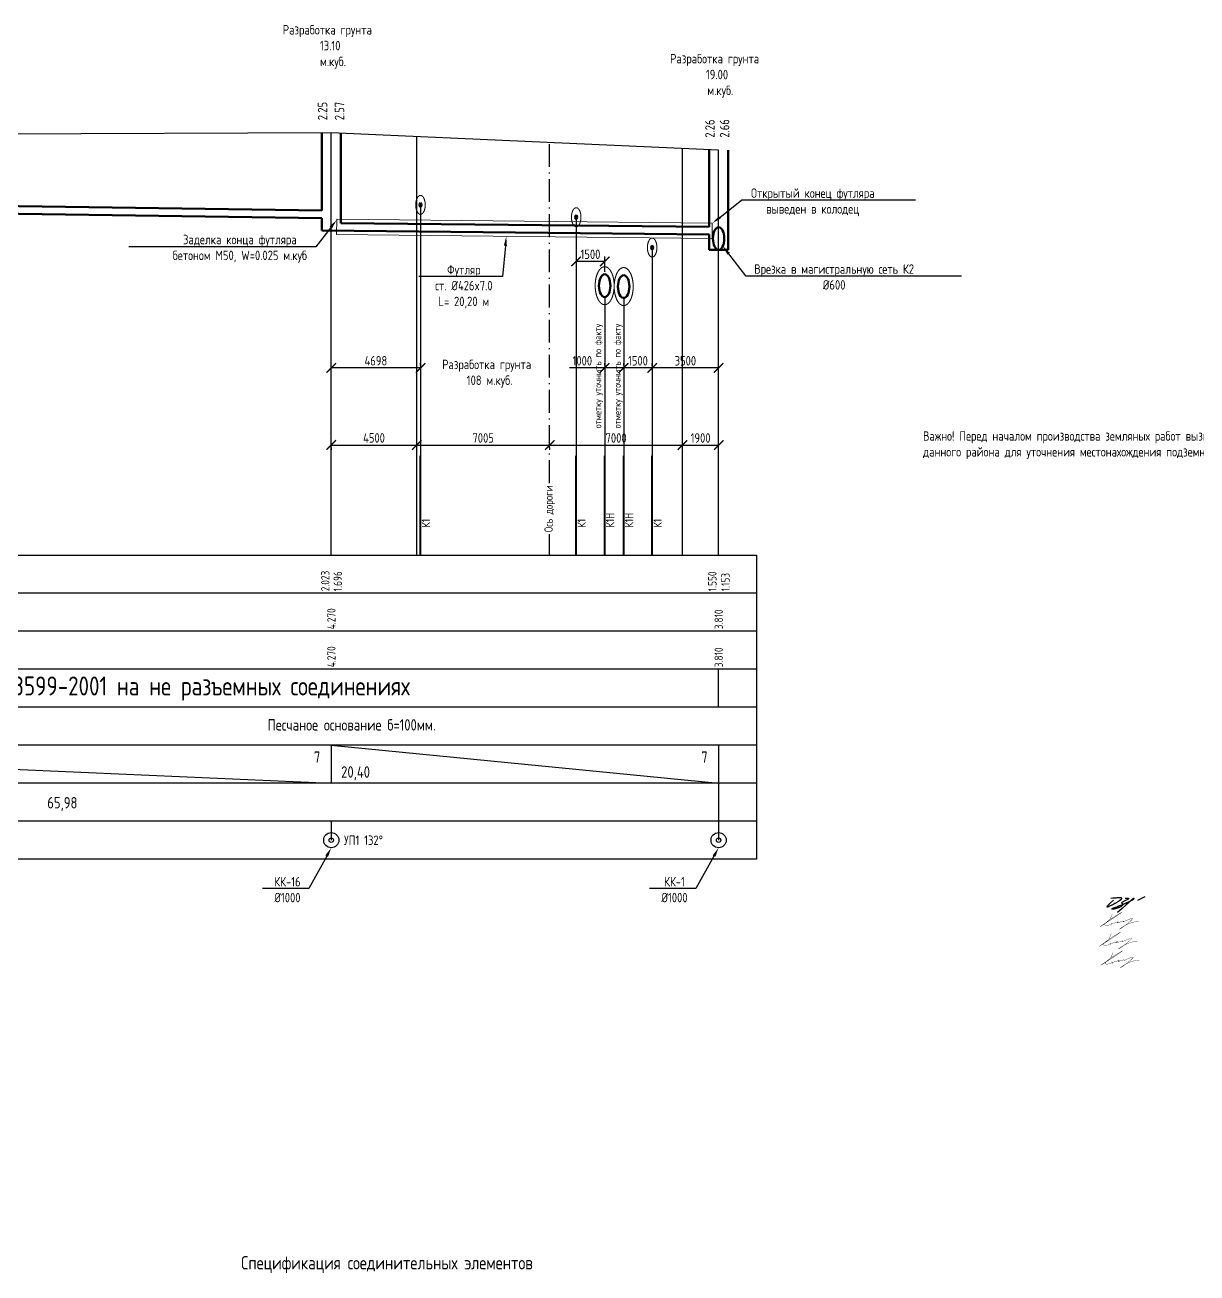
# Model space of a CAD drawing. Header units: millimetres. Extents: x 20530103 to 31271019, y 32092698 to 33532929.
# Drawn here: x 26104975 to 26135842, y 33076031 to 33108891 of the extents above; entities that cross this region are included whole.
import ezdxf
from ezdxf import colors
from ezdxf.entities.mleader import LeaderData, LeaderLine
from ezdxf.math import Vec2, Vec3

# ---------------------------------------------------------------- set-up
doc = ezdxf.new("R2010")
doc.units = ezdxf.units.MM
doc.linetypes.add('ACAD_ISO10W100', pattern=[18.5, 12, -3, 0.5, -3])
doc.linetypes.add('Штриховая', pattern=[2822.222232818605, 1411.1111164093, -1411.111116409305])
for name, color, linetype in [('Выноски', 7, 'Continuous'), ('Разработка грунта', 8, 'Continuous'), ('Рамка и штамп', 7, 'Continuous')]:
    doc.layers.add(name, color=color, linetype=linetype)
for name, color, linetype, lineweight in [('К1', 30, 'Continuous', 40), ('подпись', 7, 'Continuous', 25), ('проф-всп', 250, 'Continuous', 18), ('Труба профиль', 7, 'Continuous', 50)]:
    doc.layers.add(name, color=color, linetype=linetype, lineweight=lineweight)
doc.styles.add('GOST 2.304', font='GOST.TTF')
doc.styles.get("Standard").update_dxf_attribs({"font": 'arial.ttf'})
doc.dimstyles.new('ISO-25', dxfattribs={"dimtxt": 2.5, "dimasz": 2.5, "dimexe": 1.25, "dimexo": 0.625, "dimtad": 1, "dimtxsty": 'Standard', "dimcen": 2.5, "dimadec": 0, "dimazin": 0, "dimtfac": 1, "dimtmove": 0, "dimatfit": 3, "dimfxl": 1, "dimarcsym": 0})

# ---------------------------------------------------------------- blocks, each defined once
blk = doc.blocks.new('Косов')
at = {"layer": 'подпись', "color": 5, "lineweight": 30, "const_width": 0.07513148009015776}
blk.add_lwpolyline([(0, 0), (-0.07328898886044044, -0.1937150149605031), (-0.1397563794203052, -0.3641328199355485), (-0.2004995418305953, -0.5143439100787646), (-0.2566158462445856, -0.6474387805438937), (-0.3092026628130498, -0.7665079264847918), (-0.3593573616903996, -0.8746418430550875), (-0.4081773130269539, -0.9749310254086367), (-0.4567598869757603, -1.070465968698954), (-0.506434094245833, -1.16395799083557), (-0.5594555077707355, -1.256601700749684), (-0.6183113410436363, -1.349212530128284), (-0.6854888075556573, -1.442605910658244), (-0.7634751207976933, -1.537597274026666), (-0.8547574942615483, -1.63500205192031), (-0.961823141439254, -1.735635676026163), (-1.087159275821705, -1.840313578031214), (-1.232196190668674, -1.949572188416596), (-1.394136498312946, -2.06283193284105), (-1.569125890850955, -2.179234235757235), (-1.753310060384592, -2.297920521618266), (-1.942834699013019, -2.418032214876803), (-2.133845498833807, -2.538710739985959), (-2.322488151948392, -2.659097521398508), (-2.504908350455707, -2.778333983567336), (-2.674847880744665, -2.893545159917949), (-2.816432906361342, -2.993790519765867), (-2.91138568514566, -3.066113141399114), (-2.941428474932991, -3.097556103105944), (-2.888283533561207, -3.075162483174381), (-2.733673118867273, -2.98597535989245), (-2.459319488689516, -2.817037811548403), (-2.046944900863537, -2.555392916430264), (-1.490260853404379, -2.19603471256903), (-0.8309358050285027, -1.765761076967124), (-0.1226274546318109, -1.29932084636971), (0.5810064988913837, -0.8314628575220695), (1.226308356647905, -0.3969359471695952), (1.75962041974276, -0.03048895205745339), (2.127284989280724, 0.2331292910689626), (2.275644366369534, 0.3591699454646005), (2.169348876885579, 0.3239603392578374), (1.846280945803073, 0.14813246007202), (1.362631022866253, -0.1366055395955073), (0.7745895578216277, -0.4985455072475133), (0.1383470004134324, -0.9059792903869948), (-0.4899061996122782, -1.327198736516607), (-1.053979592510814, -1.730495693139119), (-1.497682728534755, -2.084162007757413), (-1.778595489148529, -2.363301329384626), (-1.909379080644158, -2.570264513074903), (-1.916465040521189, -2.714214215392758), (-1.826284906282808, -2.804313092902703), (-1.665270215426744, -2.849723802169251), (-1.459852505455046, -2.859608999757029), (-1.236463313868398, -2.843131342230322), (-1.021534178167485, -2.80945348615387), (-0.8365743664082856, -2.76655938966951), (-0.683404068875916, -2.71771821722939), (-0.5589212064107869, -2.665020434862754), (-0.4600236998535365, -2.610556508599416), (-0.3836094700441208, -2.556416904468506), (-0.3265764378231779, -2.504692088499723), (-0.2858225240324828, -2.457472526722427), (-0.2582456495113092, -2.416848685166201), (-0.2409497057733461, -2.384538506196805), (-0.2318624670194822, -2.360769837525936), (-0.2291176781220656, -2.345398003201581), (-0.2308490839552633, -2.338278327271723), (-0.2351904293911957, -2.339266133784463), (-0.2402754593051668, -2.348216746787671), (-0.2442379185692971, -2.364985490329559), (-0.2452115520557072, -2.389427688457886), (-0.2418676145284735, -2.420898252668849), (-0.2350274003013055, -2.456750444249906), (-0.2260497135798687, -2.493837111936728), (-0.2162933585684641, -2.529011104464871), (-0.2071171394713929, -2.559125270569893), (-0.1998798604931835, -2.581032458987465), (-0.1959403258383645, -2.59158551845303), (-0.1966573397105549, -2.587637297702145), (-0.2029241089587686, -2.567317067644581), (-0.2137714510074602, -2.533859787885831), (-0.2277645859251152, -2.491776840205716), (-0.2434687337783998, -2.445579606383944), (-0.2594491146376185, -2.399779468200109), (-0.2742709485696651, -2.35888780743403), (-0.2864994556423426, -2.327416005865416), (-0.2946998559259555, -2.309875445273974), (-0.2969990816911832, -2.309120716355551), (-0.2897709140379447, -2.321379245470894), (-0.2689508462667618, -2.341221667896889), (-0.230474371680657, -2.363218618910537), (-0.170276983580834, -2.381940733788497), (-0.08429417527122496, -2.391958647807883), (0.03153855994764854, -2.387842996245467), (0.1812857287720817, -2.364164414378251), (0.3660650047072522, -2.317628573146862), (0.5752067284893201, -2.253481286147348), (0.7950944076617361, -2.179103402639726), (1.012111549766132, -2.101875771883556), (1.21264166234937, -2.029179243138856), (1.383068252950125, -1.968394665665528), (1.509774829115486, -1.926902888723248), (1.579144898385721, -1.912084761572032), (1.583010662750439, -1.928610911074429), (1.534999101974563, -1.970311074503684), (1.454185890268946, -2.028304766736028), (1.359646701844667, -2.093711502647466), (1.270457210912127, -2.157650797114229), (1.205693091681951, -2.211242165012209), (1.184430018363628, -2.24560512121775), (1.225743665168466, -2.251859180606857), (1.342211195730442, -2.224131152077007), (1.520415731369667, -2.168577020612133), (1.740441882831419, -2.094360065217074), (1.982374260862116, -2.010643564897123), (2.226297476203854, -1.926590798657458), (2.452296139603732, -1.851365045503144), (2.640454861804301, -1.794129584439474), (2.770858253551296, -1.764047694471515), (2.830399574328794, -1.767019887128185), (2.833206678580609, -1.795895604034172), (2.800216069490489, -1.840261519337673), (2.752364250240362, -1.889704307187117), (2.71058772401534, -1.933810641730702), (2.695822993998718, -1.962167197116855), (2.729006563373787, -1.964360647494004), (2.831074935323613, -1.929977667010348), (3.015668041441813, -1.852548153736848), (3.267239526957837, -1.74137490143471), (3.562946465513505, -1.609703927787791), (3.879945930748363, -1.470781250479604), (4.195394996301729, -1.337852887194117), (4.486450735814742, -1.224164855614958), (4.730270222926492, -1.142963173425983), (4.904010531278118, -1.107493858310818), (4.990464882817378, -1.127502892461166), (4.994971092719879, -1.198736116099781), (4.928503124469444, -1.313439333957149), (4.802034941550573, -1.463858350763871), (4.62654050744527, -1.642238971250549), (4.412993785638037, -1.840827000147783), (4.172368739612693, -2.051868242186174), (3.915639332853516, -2.267608502096323), (3.65274303159913, -2.481060775397168), (3.38947131310988, -2.688306820762477), (3.130579157403645, -2.886195587654242), (2.880821544496484, -3.071576025534455), (2.644953454405822, -3.241297083865334), (2.4277298671484, -3.392207712108757), (2.233905762739596, -3.521156859727057), (2.06823612119706, -3.624993476182112), (1.935649452800817, -3.700824862479521), (1.841768388879245, -3.746791725798175), (1.792389091022187, -3.761293124860572), (1.79330772082335, -3.742728118389095), (1.850320439871666, -3.68949576510613), (1.969223409760616, -3.599995123734175), (2.155812792080724, -3.472625252995613), (2.415884748423196, -3.305785211612829), (2.752626198529015, -3.100845159682081), (3.158787094745776, -2.871059662794551), (3.624508147569486, -2.632654387915295), (4.139930067496607, -2.401855002009484), (4.695193565022691, -2.194887172042286), (5.280439350646247, -2.02797656497853), (5.885808134861236, -1.917348847783387), (6.50144062816571, -1.879229687421912)], dxfattribs=at)
blk = doc.blocks.new('Драничников')
at = {"layer": 'подпись', "color": 5, "lineweight": 30}
for points in [[(1.856487378461338, 1.954604087917232), (0.9443946431343875, 1.144106291818275), (0.3477724536323876, 0.5765809232253787), (0.01854924306553585, 0.216034698386693), (-0.09134655545642545, 0.0264743335503681), (-0.02998650882352649, -0.02809345503533223), (0.1545578160740888, 0.01633804887757151), (0.4142148523466176, 0.1237755615372862), (0.700913033103916, 0.2582257991919619), (0.974858494128398, 0.389834351016475), (1.22936818189396, 0.513302297891812), (1.466036745546944, 0.6294695936257995), (1.686458834233576, 0.7391761920262638), (1.892229097100312, 0.8432620469010885), (2.084942183293379, 0.9425671120578727), (2.266192741959344, 1.037931341304443), (2.437575422244208, 1.130194688448626), (2.600457517376867, 1.220055009849432), (2.755296896913933, 1.307641772071349), (2.902324074494459, 1.392942344229994), (3.041769563757157, 1.475944095441037), (3.173863878341308, 1.556634394820094), (3.298837531886079, 1.635000611482894), (3.416921038029955, 1.711030114545053), (3.528344910412102, 1.784710273122357), (3.633220458700748, 1.85597556450233), (3.731182176680591, 1.924548898659907), (3.821745354165728, 1.990100293742103), (3.904425280969804, 2.052299767895875), (3.978737246906803, 2.110817339268351), (4.044196541790825, 2.165323026006149), (4.100318455435854, 2.21548684625634), (4.146618277655421, 2.260978818165938), (4.182906808328426, 2.30161237304759), (4.210176887591729, 2.337774594877317), (4.229716865646424, 2.36999598079683), (4.242815092694059, 2.398807027947953), (4.250759918935955, 2.424738233472397), (4.254839694573775, 2.448320094511985), (4.256342769808839, 2.470083108208257), (4.256557494842355, 2.490557771703209), (4.256446974604387, 2.510157746458503), (4.255673332939637, 2.52882935121562), (4.253573448419957, 2.546402069036333), (4.249484199618905, 2.562705382982074), (4.242742465109131, 2.577568776114504), (4.232685123463284, 2.590821731495225), (4.218649053254353, 2.602293732185672), (4.199971133054987, 2.611814261247559), (4.175789305009857, 2.619285429327306), (4.144445765551154, 2.624899857410867), (4.104083774682408, 2.628922794069183), (4.052846592407832, 2.631619487873138), (3.988877478731069, 2.633255187393559), (3.910319693655879, 2.634095141201385), (3.815316497186359, 2.634404597867331), (3.702011149326154, 2.634448805962506), (3.566908052837789, 2.634126718412176), (3.399956181517496, 2.631872105559751), (3.189465651920159, 2.625752442103021), (2.923746580600778, 2.613835202739949), (2.591109084114009, 2.59418786216844), (2.17986327901508, 2.564877895086454), (1.678319281858307, 2.523972776191727), (1.07478720919903, 2.469539980182219)], [(5.304213564505403, 2.566545171817666), (5.525989789249252, 2.566507279164739), (5.707012465710477, 2.566242030593799), (5.851999229185139, 2.565522070187114), (5.965667714969754, 2.56412004202673), (6.052735558360496, 2.561808590194858), (6.117920394653879, 2.558360358773427), (6.165939859146079, 2.553547991844653), (6.201511587133609, 2.547144133490519), (6.228727985138221, 2.53896879360957), (6.24918054458567, 2.529031445364922), (6.26383552812672, 2.517388927735908), (6.273659198412361, 2.504098079702317), (6.279617818093811, 2.489215740243424), (6.282677649822176, 2.472798748338732), (6.283804956248332, 2.454903942967746), (6.283966000023725, 2.435588163109799), (6.283261828222408, 2.414671418663431), (6.278332625613416, 2.391026403202318), (6.26495336138953, 2.363288981219), (6.238899004743075, 2.33009501720619), (6.195944524866036, 2.290080375656601), (6.13186489095142, 2.241880921062716), (6.042435072191438, 2.184132517917192), (5.923430037778417, 2.11547103071274), (5.772778322682825, 2.035290177001627), (5.597022724986346, 1.946015086574505), (5.40485960854835, 1.85082874228226), (5.204985337228436, 1.752914126975099), (5.006096274885749, 1.655454223503966), (4.81688878538057, 1.561632014718953), (4.646059232571361, 1.474630483471003), (4.50230398031897, 1.397632612610266), (4.392159511261866, 1.333022481553826), (4.313522783159442, 1.279988555983721), (4.262130872551779, 1.236920398147845), (4.233720855978277, 1.202207570294661), (4.224029809977878, 1.17423963467246), (4.228794811090438, 1.151406153529251), (4.243752935855241, 1.132096689113666), (4.2646412608118, 1.1147008036736), (4.287841037600515, 1.097772260953604), (4.312310218264088, 1.080521630683165), (4.337650929946108, 1.062323684088312), (4.363465299790619, 1.042553192394621), (4.389355454940983, 1.020584926828008), (4.414923522540903, 0.9957936586141045), (4.439771629734309, 0.9675541589788281), (4.463501903664564, 0.9352411991479244), (4.485609108958897, 0.8983937518434573), (4.50515856017671, 0.8572075957724223), (4.5211082093615, 0.81204271113819), (4.532416008555742, 0.7632590781441877), (4.538039909802592, 0.7112166769936721), (4.536937865144864, 0.6562754878900705), (4.528067826625829, 0.5987954910364692), (4.510387746288529, 0.5391366666364092), (4.482947150086829, 0.4776558371721649), (4.445161859621066, 0.4146971942416258), (4.396539270402286, 0.3506017717214718), (4.336586777941534, 0.2857106034887238), (4.264811777750197, 0.2203647234203459), (4.180721665339775, 0.1549051653927904), (4.083823836221086, 0.08967296328324892), (3.973625685905517, 0.02500915096851486), (3.850127214393183, -0.03873892223265329), (3.715298839638763, -0.1011986452323299), (3.571603584086688, -0.1619910915006813), (3.42150447018048, -0.220737334508101), (3.267464520363887, -0.2770584477246416), (3.111946757081114, -0.3305755046202989), (2.957414202775794, -0.3809095786655234), (2.806329879892132, -0.4276817433304245), (2.660825250159974, -0.470582541948886), (2.521705532455371, -0.509580397310117), (2.389444384940703, -0.5447132020672143), (2.264515465778231, -0.5760188488730478), (2.14739243312988, -0.6035352303804871), (2.038548945158595, -0.6273002392427998), (1.938458660025958, -0.6473517681127419), (1.847595235894914, -0.6637277096434104), (1.76627444487292, -0.6764975336984662), (1.694180514852519, -0.6858570189852458), (1.630839787671107, -0.6920335214214219), (1.575778605166306, -0.6952543969249518), (1.52852330917608, -0.6957470014137357), (1.488600241537824, -0.6937386908056169), (1.455535744089389, -0.6894568210186094), (1.428856158668509, -0.6831287479704429), (1.408122562044696, -0.6749565658105325), (1.393034970715689, -0.6650413216135007), (1.383328136109867, -0.6534588006851436), (1.378736809656857, -0.6402847883314848), (1.378995742785492, -0.6255950698584911), (1.383839686925171, -0.6094654305723566), (1.393003393504841, -0.5919716557787069), (1.406221613953676, -0.5731895307836226), (1.424056422623948, -0.5529169614379157), (1.45037918556261, -0.529840335771496), (1.489888591739145, -0.5023681623591187), (1.547283330123378, -0.4689089497754821), (1.62726208968536, -0.4278712065953414), (1.734523559394802, -0.377663441393338), (1.873766428221643, -0.3166941627443975), (2.049689385135366, -0.2433718792230479), (2.26488491914472, -0.1568061134842651), (2.513520719411076, -0.05891044450368099), (2.787658275134618, 0.04770053466285162), (3.079359075515981, 0.1604122309597074), (3.38068460975478, 0.2766100513307492), (3.683696367051084, 0.3936794027205792), (3.980455836605529, 0.5090056920730603), (4.263024507617843, 0.6199743263326241), (4.5251090419722, 0.724501209585128), (4.766996792286704, 0.8226242344834986), (4.99062028386345, 0.914911790822714), (5.197912042004873, 1.00193226839724), (5.390804592012614, 1.084254057001999), (5.571230459189451, 1.16244554643157), (5.741122168837023, 1.237075126480875), (5.902412246257427, 1.308711186944436), (6.05675217957662, 1.377865278637728), (6.204669308215216, 1.444821596457928), (6.346409934417807, 1.509807496323162), (6.482220360428528, 1.573050334151048), (6.61234688849197, 1.634777465859713), (6.737035820852157, 1.695216247367), (6.856533459753791, 1.754594034590809), (6.971086107441351, 1.813138183448928), (7.08082638820008, 1.870975002784689), (7.185432214479761, 1.927826613142884), (7.284467820770828, 1.983314087993733), (7.377497441564174, 2.037058500807404), (7.464085311350459, 2.088680925054064), (7.543795664620461, 2.13780243420382), (7.616192735864956, 2.184044101726897), (7.68084075957438, 2.227027001093518), (7.737357651497859, 2.266441675637566), (7.785576052418378, 2.302256548148193), (7.825382284376474, 2.334509511278725), (7.856662669413595, 2.363238457681689), (7.879303529570734, 2.388481280010183), (7.893191186888771, 2.410275870917417), (7.898211963409153, 2.42866012305609), (7.894252181172305, 2.443671929079471), (7.881291314991586, 2.455199189888845), (7.85968145076788, 2.462529839380466), (7.829867827173189, 2.464801819698891), (7.792295682880308, 2.461153072988736), (7.747410256561921, 2.450721541394671), (7.695656786890481, 2.432645167061423), (7.637480512538446, 2.406061892133607), (7.573326672178382, 2.370109658755837), (7.496093551097147, 2.317453080854989), (7.368491621038743, 2.214863459486196), (7.145684400361802, 2.022638767487081), (6.782835407424159, 1.701076977695152), (6.235108160584218, 1.210476062947862), (5.457666178200952, 0.5111339960826058), (4.405672978632197, -0.4366512500631075), (3.034292080235446, -1.672581702652224)], [(8.980710327489533, 1.965112983677784), (11.17302765845113, 3.080672687485674)]]:
    blk.add_lwpolyline(points, dxfattribs=at)
blk = doc.blocks.new('_ArchTick')
at = {"color": 0, "linetype": 'ByBlock', "const_width": 0.15}
blk.add_lwpolyline([(-0.5, -0.5), (0.5, 0.5)], dxfattribs=at)
blk = doc.blocks.new('*D58')
at = {"color": 0, "lineweight": -2, "transparency": 16777216}
for p, q in [((26113042.40774763, 33097831.13447579), (26115292.40774762, 33097831.13447579)), ((26113042.40774763, 33097768.63447579), (26113042.40774763, 33097706.13447579)), ((26115292.40774762, 33097893.63447579), (26115292.40774762, 33097956.13447579))]:
    blk.add_line(p, q, dxfattribs=at)
at = {"color": 0, "lineweight": -2, "transparency": 16777216, "xscale": 250, "yscale": 250, "zscale": 250, "rotation": 180}
blk.add_blockref('_ArchTick', (26113042.40774763, 33097831.13447579), dxfattribs=at)
at = {"color": 0, "lineweight": -2, "transparency": 16777216, "xscale": 250, "yscale": 250, "zscale": 250}
blk.add_blockref('_ArchTick', (26115292.40774762, 33097831.13447579), dxfattribs=at)
at = {"color": 0, "transparency": 16777216, "insert": (26114167.40774762, 33098018.72382532), "char_height": 250, "attachment_point": 5, "style": 'GOST 2.304'}
blk.add_mtext('4500', dxfattribs=at)
blk = doc.blocks.new('*D59')
at = {"color": 0, "lineweight": -2, "transparency": 16777216}
for p, q in [((26115289.90774762, 33097830.71780912), (26118792.40774762, 33097830.71780912)), ((26115289.90774762, 33097769.05114246), (26115289.90774762, 33097705.71780912)), ((26118792.40774762, 33097769.05114245), (26118792.40774762, 33097705.71780912))]:
    blk.add_line(p, q, dxfattribs=at)
at = {"color": 0, "lineweight": -2, "transparency": 16777216, "xscale": 250, "yscale": 250, "zscale": 250, "rotation": 180}
blk.add_blockref('_ArchTick', (26115289.90774762, 33097830.71780912), dxfattribs=at)
at = {"color": 0, "lineweight": -2, "transparency": 16777216, "xscale": 250, "yscale": 250, "zscale": 250}
blk.add_blockref('_ArchTick', (26118792.40774762, 33097830.71780912), dxfattribs=at)
at = {"color": 0, "transparency": 16777216, "insert": (26117041.15774762, 33098018.30715866), "char_height": 250, "attachment_point": 5, "style": 'GOST 2.304'}
blk.add_mtext('7005', dxfattribs=at)
blk = doc.blocks.new('*D60')
at = {"color": 0, "lineweight": -2, "transparency": 16777216}
for p, q in [((26118792.40774762, 33097829.46780912), (26122292.40774763, 33097829.46780912)), ((26118792.40774762, 33097766.96780912), (26118792.40774762, 33097704.46780912)), ((26122292.40774763, 33097891.96780912), (26122292.40774763, 33097954.46780912))]:
    blk.add_line(p, q, dxfattribs=at)
at = {"color": 0, "lineweight": -2, "transparency": 16777216, "xscale": 250, "yscale": 250, "zscale": 250, "rotation": 180}
blk.add_blockref('_ArchTick', (26118792.40774762, 33097829.46780912), dxfattribs=at)
at = {"color": 0, "lineweight": -2, "transparency": 16777216, "xscale": 250, "yscale": 250, "zscale": 250}
blk.add_blockref('_ArchTick', (26122292.40774763, 33097829.46780912), dxfattribs=at)
at = {"color": 0, "transparency": 16777216, "insert": (26120542.40774763, 33098017.05715865), "char_height": 250, "attachment_point": 5, "style": 'GOST 2.304'}
blk.add_mtext('7000', dxfattribs=at)
blk = doc.blocks.new('*D65')
at = {"color": 0, "lineweight": -2, "transparency": 16777216}
for p, q in [((26121492.40774762, 33099924.08305774), (26121492.40774762, 33099986.58305774)), ((26123242.40774762, 33099924.08305774), (26123242.40774762, 33099986.58305774)), ((26123242.40774762, 33099861.58305774), (26121492.40774762, 33099861.58305774))]:
    blk.add_line(p, q, dxfattribs=at)
at = {"color": 0, "lineweight": -2, "transparency": 16777216, "xscale": 250, "yscale": 250, "zscale": 250, "rotation": 180}
blk.add_blockref('_ArchTick', (26121492.40774762, 33099861.58305774), dxfattribs=at)
at = {"color": 0, "lineweight": -2, "transparency": 16777216, "xscale": 250, "yscale": 250, "zscale": 250}
blk.add_blockref('_ArchTick', (26123242.40774762, 33099861.58305774), dxfattribs=at)
at = {"color": 0, "transparency": 16777216, "insert": (26122367.40774762, 33100049.17240727), "char_height": 250, "attachment_point": 5, "style": 'GOST 2.304'}
blk.add_mtext('3500', dxfattribs=at)
blk = doc.blocks.new('*D66')
at = {"color": 0, "lineweight": -2, "transparency": 16777216}
for p, q in [((26120742.40774763, 33099924.08305774), (26120742.40774763, 33099986.58305774)), ((26121492.40774763, 33099924.08305774), (26121492.40774763, 33099986.58305774)), ((26121492.40774763, 33099861.58305774), (26120742.40774763, 33099861.58305774))]:
    blk.add_line(p, q, dxfattribs=at)
at = {"color": 0, "lineweight": -2, "transparency": 16777216, "xscale": 250, "yscale": 250, "zscale": 250, "rotation": 180}
blk.add_blockref('_ArchTick', (26120742.40774763, 33099861.58305774), dxfattribs=at)
at = {"color": 0, "lineweight": -2, "transparency": 16777216, "xscale": 250, "yscale": 250, "zscale": 250}
blk.add_blockref('_ArchTick', (26121492.40774763, 33099861.58305774), dxfattribs=at)
at = {"color": 0, "transparency": 16777216, "insert": (26121117.40774763, 33100049.17240727), "char_height": 250, "attachment_point": 5, "style": 'GOST 2.304'}
blk.add_mtext('1500', dxfattribs=at)
blk = doc.blocks.new('*D67')
at = {"color": 0, "lineweight": -2, "transparency": 16777216}
for p, q in [((26120242.40774763, 33099924.08305774), (26120242.40774763, 33099986.58305774)), ((26120742.40774763, 33099924.08305774), (26120742.40774763, 33099986.58305774)), ((26120242.40774763, 33099861.58305774), (26119313.44062826, 33099861.58305774)), ((26120742.40774763, 33099861.58305774), (26120242.40774763, 33099861.58305774))]:
    blk.add_line(p, q, dxfattribs=at)
at = {"color": 0, "lineweight": -2, "transparency": 16777216, "xscale": 250, "yscale": 250, "zscale": 250, "rotation": 180}
blk.add_blockref('_ArchTick', (26120242.40774763, 33099861.58305774), dxfattribs=at)
at = {"color": 0, "lineweight": -2, "transparency": 16777216, "xscale": 250, "yscale": 250, "zscale": 250}
blk.add_blockref('_ArchTick', (26120742.40774763, 33099861.58305774), dxfattribs=at)
at = {"color": 0, "transparency": 16777216, "insert": (26119652.92418794, 33100049.17240727), "char_height": 250, "attachment_point": 5, "style": 'GOST 2.304'}
blk.add_mtext('1000', dxfattribs=at)
blk = doc.blocks.new('*D68')
at = {"color": 0, "lineweight": -2, "transparency": 16777216}
for p, q in [((26119492.40774762, 33103175.9654895), (26119492.40774762, 33102540.81221664)), ((26120242.40774763, 33102665.81221664), (26119492.40774762, 33102665.81221664)), ((26120242.40774763, 33102388.18636127), (26120242.40774763, 33102790.81221664))]:
    blk.add_line(p, q, dxfattribs=at)
at = {"color": 0, "lineweight": -2, "transparency": 16777216, "xscale": 250, "yscale": 250, "zscale": 250, "rotation": 180}
blk.add_blockref('_ArchTick', (26119492.40774762, 33102665.81221664), dxfattribs=at)
at = {"color": 0, "lineweight": -2, "transparency": 16777216, "xscale": 250, "yscale": 250, "zscale": 250}
blk.add_blockref('_ArchTick', (26120242.40774763, 33102665.81221664), dxfattribs=at)
at = {"color": 0, "transparency": 16777216, "insert": (26119867.40774762, 33102853.40156617), "char_height": 250, "attachment_point": 5, "style": 'GOST 2.304'}
blk.add_mtext('1500', dxfattribs=at)
blk = doc.blocks.new('*D69')
at = {"color": 0, "lineweight": -2, "transparency": 16777216}
for p, q in [((26122292.40774763, 33097891.96780912), (26122292.40774763, 33097954.46780912)), ((26122292.40774763, 33097829.46780912), (26123242.40774762, 33097829.46780912)), ((26123242.40774762, 33097891.96780912), (26123242.40774762, 33097954.46780912))]:
    blk.add_line(p, q, dxfattribs=at)
at = {"color": 0, "lineweight": -2, "transparency": 16777216, "xscale": 250, "yscale": 250, "zscale": 250, "rotation": 180}
blk.add_blockref('_ArchTick', (26122292.40774763, 33097829.46780912), dxfattribs=at)
at = {"color": 0, "lineweight": -2, "transparency": 16777216, "xscale": 250, "yscale": 250, "zscale": 250}
blk.add_blockref('_ArchTick', (26123242.40774762, 33097829.46780912), dxfattribs=at)
at = {"color": 0, "transparency": 16777216, "insert": (26122767.40774763, 33098017.14650819), "char_height": 250, "attachment_point": 5, "style": 'GOST 2.304'}
blk.add_mtext('1900', dxfattribs=at)
blk = doc.blocks.new('*D70')
at = {"color": 0, "lineweight": -2, "transparency": 16777216}
for p, q in [((26113042.40774763, 33099924.08305774), (26113042.40774763, 33099986.58305774)), ((26115391.42249897, 33099924.08305774), (26115391.42249897, 33099986.58305774)), ((26115391.42249897, 33099861.58305774), (26113042.40774763, 33099861.58305774))]:
    blk.add_line(p, q, dxfattribs=at)
at = {"color": 0, "lineweight": -2, "transparency": 16777216, "xscale": 250, "yscale": 250, "zscale": 250, "rotation": 180}
blk.add_blockref('_ArchTick', (26113042.40774763, 33099861.58305774), dxfattribs=at)
at = {"color": 0, "lineweight": -2, "transparency": 16777216, "xscale": 250, "yscale": 250, "zscale": 250}
blk.add_blockref('_ArchTick', (26115391.42249897, 33099861.58305774), dxfattribs=at)
at = {"color": 0, "transparency": 16777216, "insert": (26114216.9151233, 33100049.35110635), "char_height": 250, "attachment_point": 5, "style": 'GOST 2.304'}
blk.add_mtext('4698', dxfattribs=at)

msp = doc.modelspace()

# ---------------------------------------------------------------- linework, layer by layer
for p, q in [((26113042.40774763, 33106050.39224362), (26090252.40774763, 33105960.39224362)), ((26113042.40774763, 33094927.38789994), (26113042.40774763, 33106050.39224362)), ((26123242.40774763, 33105590.39224363), (26113042.40774763, 33106050.39224362)), ((26115292.40774761, 33094927.38789994), (26115292.40774762, 33105948.92165539)), ((26122292.40774762, 33094927.38789993), (26122292.40774763, 33105633.23538089)), ((26123242.40774762, 33094927.38789992), (26123242.40774763, 33105590.39224363)), ((26115391.42249897, 33104104.37300779), (26115391.42249897, 33096559.1218759)), ((26119492.40774762, 33103779.50989069), (26119492.40774762, 33097549.41196837)), ((26121492.40774763, 33102979.31381226), (26121492.40774763, 33095434.06268037)), ((26120242.40774763, 33101725.68636127), (26120242.40774763, 33097549.41196836)), ((26120742.40774763, 33101703.13734167), (26120742.40774762, 33097549.41196835)), ((26118792.40774762, 33094927.38789993), (26118792.40774762, 33095483.19299569)), ((26124242.00567167, 33094927.38789993), (26124242.00567167, 33086927.38789997)), ((26123242.40625546, 33090927.38789993), (26123242.40625546, 33091927.38789993)), ((26090252.40625542, 33089927.38789997), (26113042.39660672, 33088927.38789993)), ((26113042.40625542, 33089927.38789995), (26123242.39660671, 33088927.38789992))]:
    msp.add_line(p, q)
at = {"linetype": 'ACAD_ISO10W100', "ltscale": 50}
msp.add_line((26118792.40774762, 33096830.71265259), (26118792.40774763, 33105791.07851814), dxfattribs=at)
at = {"lineweight": 40}
for p, q in [((26115391.42249897, 33094927.38789994), (26115391.42249897, 33097549.41196837)), ((26119492.40774762, 33094927.38789993), (26119492.40774762, 33097549.41196837)), ((26120242.40774763, 33094927.38789992), (26120242.40774763, 33097549.41196836)), ((26120742.40774762, 33094927.38789992), (26120742.40774762, 33097549.41196835)), ((26121492.40774763, 33094927.38789993), (26121492.40774763, 33097549.41196836))]:
    msp.add_line(p, q, dxfattribs=at)
for centre in [(26113042.40475893, 33087427.38192381), (26123242.40475893, 33087427.3819238)]:
    msp.add_circle(centre, 57.80918862143881)
at = {"layer": 'Рамка и штамп'}
for p, q in [((26081422.40774763, 33094927.38789997), (26124242.00567167, 33094927.38789993)), ((26124242.00567167, 33093927.38789997), (26081422.40774763, 33093927.38789997)), ((26124242.00567167, 33092927.38789997), (26081422.40774763, 33092927.38789997)), ((26124242.00567167, 33091927.38789997), (26074803.03309196, 33091927.38789997)), ((26124242.00567167, 33090927.38789997), (26081422.40774763, 33090927.38789997)), ((26124242.00567167, 33089927.38789993), (26081422.40774763, 33089927.38789997)), ((26113042.40625542, 33089927.38789995), (26113042.39660672, 33088927.38789993)), ((26123242.40625542, 33089927.38789994), (26123242.3821336, 33087427.38192404)), ((26124242.00567167, 33088927.38789992), (26081422.40774763, 33088927.38789997)), ((26124242.00567167, 33087927.38789992), (26081422.40774763, 33087927.38789997)), ((26113042.38695802, 33087927.38789994), (26113042.3821336, 33087427.38192405)), ((26124242.00567167, 33086927.38789997), (26081422.40774763, 33086927.38789997))]:
    msp.add_line(p, q, dxfattribs=at)
at = {"layer": 'Рамка и штамп', "lineweight": 30}
for centre in [(26113042.41107982, 33087427.3838376), (26113042.41107982, 33087427.3838376), (26113042.41107982, 33087427.3838376), (26123242.41107982, 33087427.38383758), (26123242.41107982, 33087427.38383758), (26123242.41107982, 33087427.38383758)]:
    msp.add_circle(centre, 200, dxfattribs=at)
at = {"layer": 'Труба профиль'}
for p, q in [((26112792.40774763, 33106050.39224363), (26112792.40774762, 33104006.90255517)), ((26113292.40774763, 33106050.39224363), (26113292.40774764, 33103673.93211395)), ((26122992.40774762, 33103572.01860167), (26122992.40774762, 33105601.66675344)), ((26123492.40774763, 33105590.39224363), (26123492.40774765, 33102967.95980396)), ((26112792.40774761, 33104006.90255516), (26090502.40774764, 33104319.88193208)), ((26112792.40774761, 33103806.90255517), (26090252.40774763, 33104123.39224362)), ((26112792.40774761, 33103806.90255517), (26112792.40774761, 33103479.18538778)), ((26122992.40774762, 33103572.01860167), (26113292.40774764, 33103673.93211395)), ((26122992.40774762, 33103372.01860167), (26112792.40774761, 33103479.18538778)), ((26122992.40774762, 33103372.01860167), (26122992.40774762, 33102967.95980396)), ((26123492.40774765, 33102967.95980396), (26122992.40774762, 33102967.95980396))]:
    msp.add_line(p, q, dxfattribs=at)
at = {"layer": 'Труба профиль', "color": 6, "lineweight": 20}
for p, q in [((26113188.68084705, 33103774.54206412), (26113182.18848196, 33103374.64746891)), ((26113188.68084705, 33103774.54206412), (26123076.17303621, 33103670.65865623)), ((26123076.17303621, 33103670.65865623), (26123069.68067112, 33103270.76406101)), ((26113182.18848196, 33103374.64746891), (26123069.68067113, 33103270.76406101))]:
    msp.add_line(p, q, dxfattribs=at)
at = {"layer": 'Труба профиль', "color": 3, "linetype": 'Штриховая', "lineweight": 9, "ltscale": 50}
for centre, major_axis in [((26115391.42249897, 33104154.37300779), (0, 250)), ((26119492.40774762, 33103829.50989069), (0, 250)), ((26121492.40774763, 33103029.31381226), (0, 250)), ((26120242.40774763, 33102025.68636127), (0, 500)), ((26120742.40774763, 33102003.13734167), (0, 500))]:
    msp.add_ellipse(centre, major_axis=major_axis, ratio=0.5, dxfattribs=at)
at = {"layer": 'Труба профиль'}
for centre, major_axis in [((26115391.42249897, 33104154.37300779), (0, 50)), ((26119492.40774762, 33103829.50989069), (0, 50)), ((26123242.40774763, 33103267.95980396), (0, 300)), ((26121492.40774763, 33103029.31381226), (0, 50)), ((26120242.40774763, 33102025.68636127), (0, 300)), ((26120742.40774763, 33102003.13734167), (0, 300))]:
    msp.add_ellipse(centre, major_axis=major_axis, ratio=0.5, dxfattribs=at)

# ---------------------------------------------------------------- block references
at = {"color": 1, "xscale": 106.48, "yscale": 106.48, "zscale": 106.48}
for p in [(26133609.45326807, 33085486.4807509), (26133580.91990774, 33084963.82151876), (26133628.47550829, 33084469.58751854)]:
    msp.add_blockref('Косов', p, dxfattribs=at)
at = {"layer": 'подпись', "color": 1, "ltscale": 100, "xscale": 89.60000000000001, "yscale": 89.60000000000001, "zscale": 89.60000000000001}
msp.add_blockref('Драничников', (26133476.61759526, 33085671.74373681), dxfattribs=at)

# ---------------------------------------------------------------- texts
at = {"linetype": 'ByBlock', "lineweight": 40, "ltscale": 400, "style": 'GOST 2.304'}
for s, p in [('2.57', (26113383.7552074, 33106382.68842848)), ('2.25', (26112938.00093773, 33106382.68842848)), ('2.26', (26123138.10333893, 33105922.68842849)), ('2.66', (26123523.93327855, 33105922.68842849))]:
    msp.add_text(s, height=250, rotation=90, dxfattribs=at).set_placement(p)
at = {"layer": 'К1', "color": 1, "insert": (26128625.63882107, 33098194.33227189), "char_height": 250, "width": 16957.97601516284, "attachment_point": 1, "style": 'GOST 2.304'}
msp.add_mtext('Важно! Перед началом производства земляных работ вызвать представителей всех собственником подземных инженерных сетей данного района для уточнения местонахождения подземных коммуникаций.', dxfattribs=at)
at = {"layer": 'проф-всп', "ltscale": 100, "style": 'GOST 2.304'}
msp.add_text('Спецификация соединительных элементов', height=350, dxfattribs=at).set_placement((26110669.59919968, 33076125.66070583))
at = {"layer": 'Разработка грунта', "linetype": 'ByBlock', "lineweight": 40, "ltscale": 400, "char_height": 250, "attachment_point": 1, "style": 'GOST 2.304'}
for s, insert in [('\\pi104.74;Разработка грунта \\P\\pi1082.8;13.10\\P\\pi957.78; м.куб.', (26111660.7525622, 33108889.36551816)), ('\\pi104.74;Разработка грунта \\P\\pi1047.1;19.00\\P\\pi957.78; м.куб.', (26121860.45219631, 33108127.96083597)), ('\\pi104.74;Разработка грунта \\P\\pi752.51;108 м.куб.', (26115857.55498364, 33100078.59437731))]:
    msp.add_mtext_dynamic_manual_height_columns(s, width=2701.264831952751, gutter_width=2500, heights=[0], dxfattribs=dict(at, insert=insert))
at = {"layer": 'Рамка и штамп', "linetype": 'ACAD_ISO10W100', "style": 'GOST 2.304'}
for s, height, p in [('отметку уточнить по факту', 180, (26120152.92606814, 33098271.46793946)), ('отметку уточнить по факту', 180, (26120664.21227159, 33098271.46793946)), ('Ось дороги', 220, (26118874.01449051, 33095538.24163851)), ('К1Н', 220, (26120495.46897045, 33095662.41831778)), ('К1Н', 220, (26120995.46897044, 33095662.41831778)), ('К1', 220, (26115644.4837218, 33095662.41831779)), ('К1', 220, (26119745.46897044, 33095662.41831779)), ('К1', 220, (26121745.46897045, 33095662.41831779)), ('2.023', 220, (26112994.89605305, 33093980.58259675)), ('1.696', 220, (26113322.24148859, 33093980.58259675)), ('1.550', 220, (26123187.14544758, 33093980.58259674)), ('1.153', 220, (26123532.94539894, 33093980.58259674)), ('4.270', 220, (26113154.93244827, 33092980.58259675)), ('3.810', 220, (26123354.93244826, 33092980.58259674)), ('4.270', 220, (26113154.93244827, 33091980.58259675)), ('3.810', 220, (26123354.93244826, 33091980.58259674))]:
    msp.add_text(s, height=height, rotation=90, dxfattribs=at).set_placement(p)
for s, height, p in [('7', 300, (26112584.24248505, 33089464.01920683)), ('7', 300, (26122784.24248504, 33089464.01920681)), ('20,40', 300, (26113302.40218364, 33089072.30849036)), ('65,98', 300, (26105563.29318316, 33088262.76257292)), ('УП1 132°', 250, (26113378.98704255, 33087300.99709764))]:
    msp.add_text(s, height=height, dxfattribs=at).set_placement(p)
for s, insert, char_height, width, attachment_point in [('{\\C0;PE 100 SDR 26 %%C630 по ГОСТ 18599-2001 на не разъемных соединениях}', (26105939.7472262, 33091419.22906675), 500, 28923.25289062308, 5), ('Песчаное основание б=100мм.', (26113579.22035247, 33090612.62463621), 300, 6494.082854396432, 2)]:
    msp.add_mtext(s, dxfattribs=dict(at, insert=insert, char_height=char_height, width=width, attachment_point=attachment_point))

# ---------------------------------------------------------------- dimensions: what is measured, and where the dimension line sits
dim = msp.add_linear_dim(base=(26119492.40774762, 33102665.81221664), p1=(26120242.40774763, 33102325.68636127), p2=(26119492.40774762, 33103238.4654895), dimstyle='ISO-25', override={"dimscale": 100, "dimlfac": 2, "dimtxsty": 'GOST 2.304', "dimblk1": 'ArchTick', "dimblk2": 'ArchTick', "dimsah": 1})
dim.commit()
dim.dimension.update_dxf_attribs({"geometry": '*D68', "text_midpoint": (26119867.40774762, 33102665.81221664), "dimtype": 160})
for base, p1, p2, override, picture, middle in [((26113042.40774763, 33099861.58305774), (26115391.42249897, 33099861.58305774), (26113042.40774763, 33099861.58305774), {"dimscale": 100, "dimdec": 0, "dimlfac": 2, "dimtxsty": 'GOST 2.304', "dimblk1": 'ArchTick', "dimblk2": 'ArchTick', "dimsah": 1}, '*D70', (26114216.9151233, 33100049.35110635)), ((26120242.40774763, 33099861.58305774), (26120742.40774763, 33099861.58305774), (26120242.40774763, 33099861.58305774), {"dimscale": 100, "dimlfac": 2, "dimtxsty": 'GOST 2.304', "dimblk1": 'ArchTick', "dimblk2": 'ArchTick', "dimsah": 1}, '*D67', (26119652.92418794, 33100049.17240727)), ((26120742.40774763, 33099861.58305774), (26121492.40774763, 33099861.58305774), (26120742.40774763, 33099861.58305774), {"dimscale": 100, "dimlfac": 2, "dimtxsty": 'GOST 2.304', "dimblk1": 'ArchTick', "dimblk2": 'ArchTick', "dimsah": 1}, '*D66', (26121117.40774763, 33100049.17240727)), ((26121492.40774762, 33099861.58305774), (26123242.40774762, 33099861.58305774), (26121492.40774762, 33099861.58305774), {"dimscale": 100, "dimlfac": 2, "dimtxsty": 'GOST 2.304', "dimblk1": 'ArchTick', "dimblk2": 'ArchTick', "dimsah": 1}, '*D65', (26122367.40774762, 33100049.17240727)), ((26115292.40774762, 33097831.13447579), (26113042.40774763, 33097831.13447579), (26115292.40774762, 33097831.13447579), {"dimscale": 100, "dimlfac": 2, "dimtxsty": 'GOST 2.304', "dimblk1": 'ArchTick', "dimblk2": 'ArchTick', "dimsah": 1}, '*D58', (26114167.40774762, 33098018.72382532)), ((26118792.40774762, 33097830.71780912), (26115289.90774762, 33097831.55114246), (26118792.40774762, 33097831.55114245), {"dimscale": 100, "dimlfac": 2, "dimtxsty": 'GOST 2.304', "dimblk1": 'ArchTick', "dimblk2": 'ArchTick', "dimsah": 1}, '*D59', (26117041.15774762, 33098018.30715866)), ((26122292.40774763, 33097829.46780912), (26118792.40774762, 33097829.46780912), (26122292.40774763, 33097829.46780912), {"dimscale": 100, "dimlfac": 2, "dimtxsty": 'GOST 2.304', "dimblk1": 'ArchTick', "dimblk2": 'ArchTick', "dimsah": 1}, '*D60', (26120542.40774763, 33098017.05715865)), ((26123242.40774762, 33097829.46780912), (26122292.40774763, 33097829.46780912), (26123242.40774762, 33097829.46780912), {"dimscale": 100, "dimlfac": 2, "dimtxsty": 'GOST 2.304', "dimblk1": 'ArchTick', "dimblk2": 'ArchTick', "dimsah": 1}, '*D69', (26122767.40774763, 33098017.14650819))]:
    dim = msp.add_linear_dim(base=base, p1=p1, p2=p2, dimstyle='ISO-25', override=override)
    dim.commit()
    dim.dimension.update_dxf_attribs({"geometry": picture, "text_midpoint": middle})

# ---------------------------------------------------------------- leaders
at = {"layer": 'Выноски', "color": 0, "lineweight": -2}
ml = msp.add_multileader_mtext('Standard', dxfattribs=at)
ml.set_content('{\\C0;Открытый конец футляра\\Pвыведен в колодец}', color=5, style='GOST 2.304')
ml.set_leader_properties(lineweight=-3)
ml.build(insert=Vec2(0, 0))
ml.multileader.update_dxf_attribs({"text_left_attachment_type": 6, "text_right_attachment_type": 6, "dogleg_length": 1, "arrow_head_size": 250, "scale": 100})
ctx = ml.context
ctx.base_point, ctx.scale, ctx.char_height, ctx.arrow_head_size, ctx.landing_gap_size, ctx.plane_origin = Vec3(26123876.53015729, 33104289.09446475), 100, 250, 250, 180, Vec3(26085944.39213648, 33086119.64085609)
ctx.left_attachment, ctx.right_attachment, ctx.text_align_type = 6, 6, 1
notes = []
notes.append((ctx, [(0, (1, 1, 0), (26123856.56060416, 33104289.09446475), (1, 0), 19.96955313384533, [(1, [(26123076.17303621, 33103670.65865623)], 0, [])])]))
ctx.mtext.insert, ctx.mtext.alignment, ctx.mtext.flow_direction = Vec3(26125722.18419589, 33104589.09446475), 2, 5
ml = msp.add_multileader_mtext('Standard', dxfattribs=at)
ml.set_content('{\\C0;Заделка конца футляра\\Pбетоном М50, W=0.025 м.куб}', color=5, style='GOST 2.304')
ml.set_leader_properties(lineweight=-3)
ml.build(insert=Vec2(0, 0))
ml.multileader.update_dxf_attribs({"text_left_attachment_type": 6, "text_right_attachment_type": 6, "dogleg_length": 1, "arrow_head_size": 250, "scale": 100})
ctx = ml.context
ctx.base_point, ctx.scale, ctx.char_height, ctx.arrow_head_size, ctx.landing_gap_size, ctx.plane_origin = Vec3(26108657.57215253, 33103045.13708497), 100, 250, 250, 180, Vec3(26071114.31885753, 33084664.49752792)
ctx.left_attachment, ctx.right_attachment, ctx.text_align_type = 6, 6, 1
notes.append((ctx, [(1, (1, 1, 0), (26112631.89481502, 33103045.13708497), (-1, 0), 19.96955313384533, [(1, [(26113183.10783194, 33103758.1079509)], 0, [])])]))
ctx.mtext.insert, ctx.mtext.alignment, ctx.mtext.flow_direction = Vec3(26110634.74870721, 33103366.4380142), 2, 5
ml = msp.add_multileader_mtext('Standard', dxfattribs=at)
ml.set_content('{\\C0;Футляр\\Pст. %%C426x7.0\\PL= 20,20 м}', color=5, style='GOST 2.304')
ml.set_leader_properties(lineweight=-3)
ml.build(insert=Vec2(0, 0))
ml.multileader.update_dxf_attribs({"text_left_attachment_type": 6, "text_right_attachment_type": 6, "dogleg_length": 1, "arrow_head_size": 250, "scale": 100})
ctx = ml.context
ctx.base_point, ctx.scale, ctx.char_height, ctx.arrow_head_size, ctx.landing_gap_size, ctx.plane_origin = Vec3(26115533.42662315, 33102270.8873928), 100, 250, 250, 180, Vec3(26075581.04970846, 33084234.09746617)
ctx.left_attachment, ctx.right_attachment, ctx.text_align_type = 6, 6, 1
notes.append((ctx, [(1, (1, 1, 0), (26117552.0666552, 33102270.8873928), (-1, 0), 19.96955313384533, [(1, [(26117649.83868287, 33103327.70788915)], 0, [])])]))
ctx.mtext.insert, ctx.mtext.alignment, ctx.mtext.flow_direction = Vec3(26116532.76186261, 33102570.8873928), 2, 5
ml = msp.add_multileader_mtext('Standard', dxfattribs=at)
ml.set_content('{\\C0;Врезка в магистральную сеть К2\\P%%C600 }', color=5, style='GOST 2.304')
ml.set_leader_properties(lineweight=-3)
ml.build(insert=Vec2(0, 0))
ml.multileader.update_dxf_attribs({"text_left_attachment_type": 6, "text_right_attachment_type": 6, "dogleg_length": 1, "arrow_head_size": 250, "scale": 100})
ctx = ml.context
ctx.base_point, ctx.scale, ctx.char_height, ctx.arrow_head_size, ctx.landing_gap_size, ctx.plane_origin = Vec3(26123966.4163534, 33102289.6640809), 100, 250, 250, 180, Vec3(26081343.09697666, 33083483.46377541)
ctx.left_attachment, ctx.right_attachment, ctx.text_align_type = 6, 6, 1
notes.append((ctx, [(0, (1, 1, 0), (26123946.44680026, 33102289.6640809), (1, 0), 19.96955313384533, [(1, [(26123354.53359892, 33103065.12909253)], 0, [])])]))
ctx.mtext.insert, ctx.mtext.alignment, ctx.mtext.flow_direction = Vec3(26126284.90813324, 33102589.6640809), 2, 5
ml = msp.add_multileader_mtext('Standard', dxfattribs=at)
ml.set_content('{\\C0;КК-16\\P%%C1000}', color=5, style='GOST 2.304')
ml.set_leader_properties(lineweight=-3)
ml.build(insert=Vec2(0, 0))
ml.multileader.update_dxf_attribs({"text_left_attachment_type": 6, "text_right_attachment_type": 6, "dogleg_length": 1, "arrow_head_size": 250, "scale": 100})
ctx = ml.context
ctx.base_point, ctx.scale, ctx.char_height, ctx.arrow_head_size, ctx.landing_gap_size, ctx.plane_origin = Vec3(26111347.7834645, 33086157.97720911), 100, 250, 250, 180, Vec3(26070973.62210541, 33068133.77341461)
ctx.left_attachment, ctx.right_attachment, ctx.text_align_type = 6, 6, 1
notes.append((ctx, [(1, (1, 1, 0), (26112446.86016049, 33086157.97720911), (-1, 0), 19.96955313384533, [(1, [(26113042.41107982, 33087227.3838376)], 0, [])])]))
ctx.mtext.insert, ctx.mtext.alignment, ctx.mtext.flow_direction = Vec3(26111887.33703593, 33086457.97720911), 2, 5
ml = msp.add_multileader_mtext('Standard', dxfattribs=at)
ml.set_content('{\\C0;КК-1\\P%%C1000}', color=5, style='GOST 2.304')
ml.set_leader_properties(lineweight=-3)
ml.build(insert=Vec2(0, 0))
ml.multileader.update_dxf_attribs({"text_left_attachment_type": 6, "text_right_attachment_type": 6, "dogleg_length": 1, "arrow_head_size": 250, "scale": 100})
ctx = ml.context
ctx.base_point, ctx.scale, ctx.char_height, ctx.arrow_head_size, ctx.landing_gap_size, ctx.plane_origin = Vec3(26121534.04571815, 33086157.9772091), 100, 250, 250, 180, Vec3(26081173.62210541, 33068133.7734146)
ctx.left_attachment, ctx.right_attachment, ctx.text_align_type = 6, 6, 1
notes.append((ctx, [(1, (1, 1, 0), (26122646.86016049, 33086157.9772091), (-1, 0), 19.96955313384533, [(1, [(26123242.41107982, 33087227.38383758)], 0, [])])]))
ctx.mtext.insert, ctx.mtext.alignment, ctx.mtext.flow_direction = Vec3(26122080.46816275, 33086457.9772091), 2, 5
for ctx, leaders in notes:
    for number, flags, end, landing, length, lines in leaders:
        leader = LeaderData()
        leader.index, (leader.has_last_leader_line, leader.has_dogleg_vector, leader.attachment_direction) = number, flags
        leader.last_leader_point, leader.dogleg_vector, leader.dogleg_length = Vec3(end), Vec3(landing), length
        for number, points, colour, breaks in lines:
            line = LeaderLine()
            line.index, line.vertices, line.color, line.breaks = number, Vec3.list(points), colors.encode_raw_color(colour), breaks
            leader.lines.append(line)
        ctx.leaders.append(leader)

doc.saveas('drawing.dxf')
